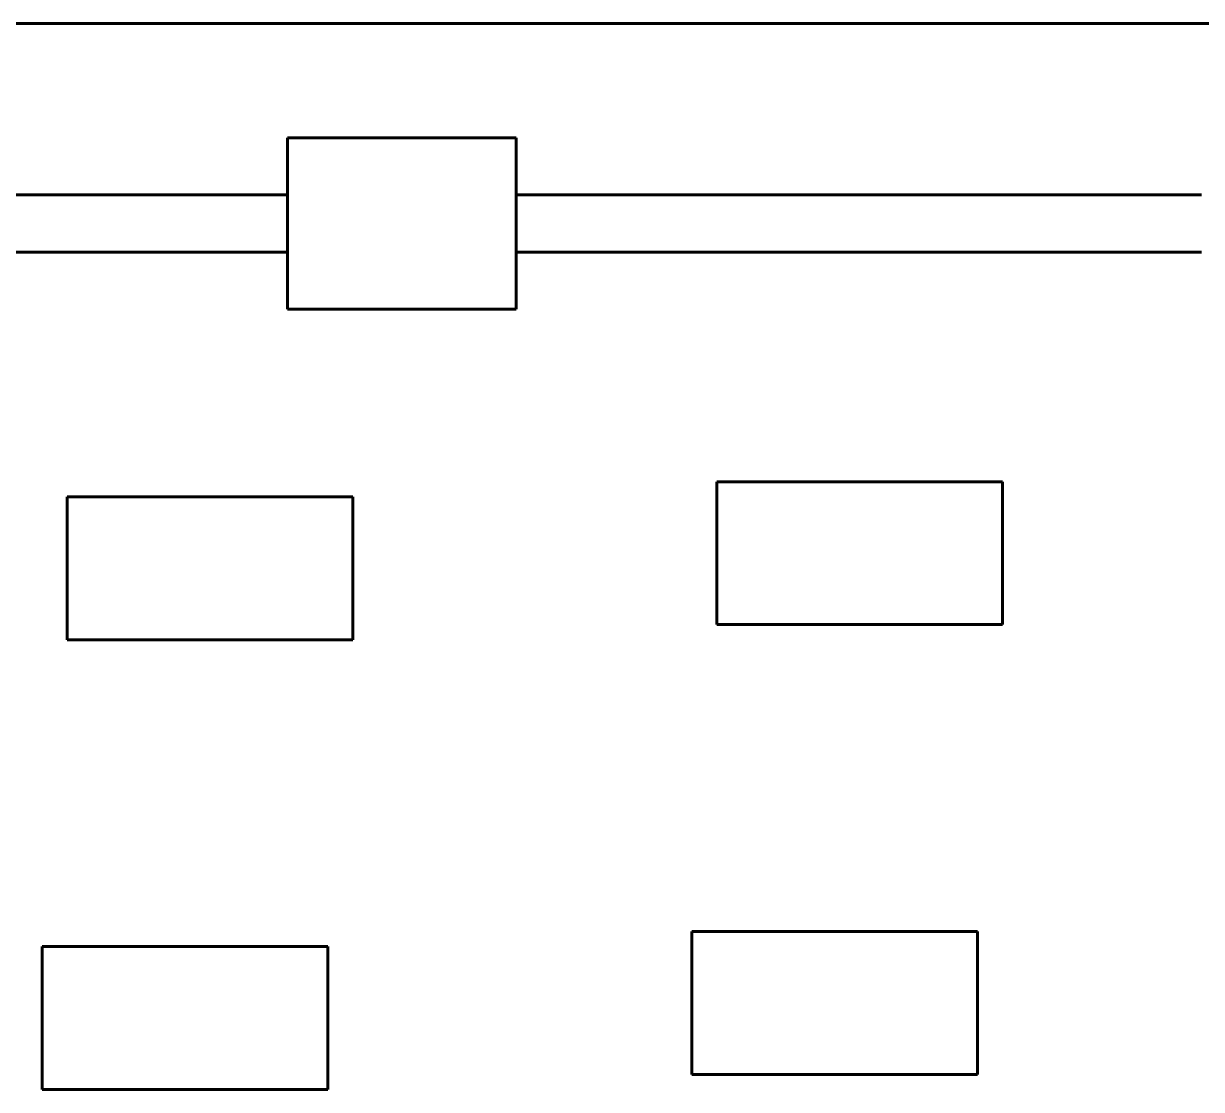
# Model space of a CAD drawing. Extents: x 0 to 297, y 0 to 292.
# Drawn here: x 107.04 to 117.35, y 106.77 to 116.11 of the extents above; entities that cross this region are included whole.
import ezdxf

# ---------------------------------------------------------------- set-up
doc = ezdxf.new("R2010")
doc.units = 0
doc.header["$MEASUREMENT"] = 0
doc.linetypes.add('K5LT_BASIC', pattern=[0])
doc.layers.add('Системный слой', color=7, linetype='Continuous')

# ---------------------------------------------------------------- blocks, each defined once
blk = doc.blocks.new('*U')
at = {"layer": 'Системный слой', "linetype": 'K5LT_BASIC', "lineweight": 60}
for p, q in [((111.35, 115.106), (109.35, 115.106)), ((109.35, 115.106), (109.35, 113.606)), ((111.35, 113.606), (111.35, 115.106)), ((109.35, 113.606), (111.35, 113.606)), ((115.608, 112.095), (113.108, 112.095)), ((113.108, 112.095), (113.108, 110.845)), ((115.608, 110.845), (115.608, 112.095)), ((109.92, 111.962), (107.42, 111.962)), ((107.42, 111.962), (107.42, 110.712)), ((109.92, 110.712), (109.92, 111.962)), ((113.108, 110.845), (115.608, 110.845)), ((107.42, 110.712), (109.92, 110.712)), ((115.389, 108.157), (112.889, 108.157)), ((112.889, 108.157), (112.889, 106.907)), ((115.389, 106.907), (115.389, 108.157)), ((109.701, 108.025), (107.201, 108.025)), ((107.201, 108.025), (107.201, 106.775)), ((109.701, 106.775), (109.701, 108.025)), ((112.889, 106.907), (115.389, 106.907)), ((107.201, 106.775), (109.701, 106.775))]:
    blk.add_line(p, q, dxfattribs=at)

msp = doc.modelspace()

# ---------------------------------------------------------------- linework, layer by layer
at = {"layer": 'Системный слой', "linetype": 'K5LT_BASIC', "lineweight": 60}
for p, q in [((109.35, 116.106), (63.85, 116.106)), ((191.35, 116.106), (109.35, 116.106)), ((109.35, 115.106), (109.35, 113.606)), ((111.35, 115.106), (109.35, 115.106)), ((109.35, 113.606), (109.35, 115.106)), ((109.35, 115.106), (109.35, 113.606)), ((109.35, 115.106), (111.35, 115.106)), ((111.35, 115.106), (111.35, 113.606)), ((111.35, 115.106), (111.35, 113.606)), ((111.35, 115.106), (111.35, 113.606)), ((109.35, 114.607), (103.35, 114.607)), ((117.35, 114.607), (111.35, 114.607)), ((109.35, 114.106), (103.35, 114.106)), ((117.35, 114.106), (111.35, 114.106)), ((109.35, 113.606), (111.35, 113.606)), ((109.35, 113.606), (111.35, 113.606)), ((111.35, 113.606), (109.35, 113.606)), ((109.35, 113.606), (111.35, 113.606)), ((111.35, 113.606), (109.35, 113.606)), ((110.6, 113.606), (109.85, 113.606)), ((110.6, 113.606), (109.85, 113.606)), ((110.85, 113.607), (111.35, 113.606))]:
    msp.add_line(p, q, dxfattribs=at)

# ---------------------------------------------------------------- block references
at = {"layer": 'Системный слой'}
msp.add_blockref('*U', (0, 0), dxfattribs=at)
msp.add_blockref('*U', (0, 0), dxfattribs=at)
msp.add_blockref('*U', (0, 0), dxfattribs=at)
msp.add_blockref('*U', (0, 0), dxfattribs=at)
msp.add_blockref('*U', (0, 0), dxfattribs=at)
msp.add_blockref('*U', (0, 0), dxfattribs=at)
msp.add_blockref('*U', (0, 0), dxfattribs=at)
msp.add_blockref('*U', (0, 0), dxfattribs=at)
msp.add_blockref('*U', (0, 0), dxfattribs=at)
msp.add_blockref('*U', (0, 0), dxfattribs=at)
msp.add_blockref('*U', (0, 0), dxfattribs=at)
msp.add_blockref('*U', (0, 0), dxfattribs=at)
msp.add_blockref('*U', (0, 0), dxfattribs=at)
msp.add_blockref('*U', (0, 0), dxfattribs=at)
msp.add_blockref('*U', (0, 0), dxfattribs=at)
msp.add_blockref('*U', (0, 0), dxfattribs=at)
msp.add_blockref('*U', (0, 0), dxfattribs=at)
msp.add_blockref('*U', (0, 0), dxfattribs=at)
msp.add_blockref('*U', (0, 0), dxfattribs=at)
msp.add_blockref('*U', (0, 0), dxfattribs=at)
msp.add_blockref('*U', (0, 0), dxfattribs=at)
msp.add_blockref('*U', (0, 0), dxfattribs=at)
msp.add_blockref('*U', (0, 0), dxfattribs=at)
msp.add_blockref('*U', (0, 0), dxfattribs=at)
msp.add_blockref('*U', (0, 0), dxfattribs=at)
msp.add_blockref('*U', (0, 0), dxfattribs=at)
msp.add_blockref('*U', (0, 0), dxfattribs=at)
msp.add_blockref('*U', (0, 0), dxfattribs=at)
msp.add_blockref('*U', (0, 0), dxfattribs=at)
msp.add_blockref('*U', (0, 0), dxfattribs=at)
msp.add_blockref('*U', (0, 0), dxfattribs=at)
msp.add_blockref('*U', (0, 0), dxfattribs=at)
msp.add_blockref('*U', (0, 0), dxfattribs=at)
msp.add_blockref('*U', (0, 0), dxfattribs=at)
msp.add_blockref('*U', (0, 0), dxfattribs=at)
msp.add_blockref('*U', (0, 0), dxfattribs=at)
msp.add_blockref('*U', (0, 0), dxfattribs=at)
msp.add_blockref('*U', (0, 0), dxfattribs=at)
msp.add_blockref('*U', (0, 0), dxfattribs=at)
msp.add_blockref('*U', (0, 0), dxfattribs=at)
msp.add_blockref('*U', (0, 0), dxfattribs=at)
msp.add_blockref('*U', (0, 0), dxfattribs=at)
msp.add_blockref('*U', (0, 0), dxfattribs=at)
msp.add_blockref('*U', (0, 0), dxfattribs=at)
msp.add_blockref('*U', (0, 0), dxfattribs=at)
msp.add_blockref('*U', (0, 0), dxfattribs=at)
msp.add_blockref('*U', (0, 0), dxfattribs=at)
msp.add_blockref('*U', (0, 0), dxfattribs=at)
msp.add_blockref('*U', (0, 0), dxfattribs=at)
msp.add_blockref('*U', (0, 0), dxfattribs=at)
msp.add_blockref('*U', (0, 0), dxfattribs=at)
msp.add_blockref('*U', (0, 0), dxfattribs=at)
msp.add_blockref('*U', (0, 0), dxfattribs=at)
msp.add_blockref('*U', (0, 0), dxfattribs=at)
msp.add_blockref('*U', (0, 0), dxfattribs=at)
msp.add_blockref('*U', (0, 0), dxfattribs=at)
msp.add_blockref('*U', (0, 0), dxfattribs=at)
msp.add_blockref('*U', (0, 0), dxfattribs=at)
msp.add_blockref('*U', (0, 0), dxfattribs=at)
msp.add_blockref('*U', (0, 0), dxfattribs=at)
msp.add_blockref('*U', (0, 0), dxfattribs=at)
msp.add_blockref('*U', (0, 0), dxfattribs=at)
msp.add_blockref('*U', (0, 0), dxfattribs=at)
msp.add_blockref('*U', (0, 0), dxfattribs=at)
msp.add_blockref('*U', (0, 0), dxfattribs=at)
msp.add_blockref('*U', (0, 0), dxfattribs=at)
msp.add_blockref('*U', (0, 0), dxfattribs=at)
msp.add_blockref('*U', (0, 0), dxfattribs=at)
msp.add_blockref('*U', (0, 0), dxfattribs=at)
msp.add_blockref('*U', (0, 0), dxfattribs=at)
msp.add_blockref('*U', (0, 0), dxfattribs=at)
msp.add_blockref('*U', (0, 0), dxfattribs=at)
msp.add_blockref('*U', (0, 0), dxfattribs=at)
msp.add_blockref('*U', (0, 0), dxfattribs=at)
msp.add_blockref('*U', (0, 0), dxfattribs=at)
msp.add_blockref('*U', (0, 0), dxfattribs=at)
msp.add_blockref('*U', (0, 0), dxfattribs=at)
msp.add_blockref('*U', (0, 0), dxfattribs=at)
msp.add_blockref('*U', (0, 0), dxfattribs=at)
msp.add_blockref('*U', (0, 0), dxfattribs=at)
msp.add_blockref('*U', (0, 0), dxfattribs=at)
msp.add_blockref('*U', (0, 0), dxfattribs=at)
msp.add_blockref('*U', (0, 0), dxfattribs=at)
msp.add_blockref('*U', (0, 0), dxfattribs=at)
msp.add_blockref('*U', (0, 0), dxfattribs=at)
msp.add_blockref('*U', (0, 0), dxfattribs=at)
msp.add_blockref('*U', (0, 0), dxfattribs=at)
msp.add_blockref('*U', (0, 0), dxfattribs=at)
msp.add_blockref('*U', (0, 0), dxfattribs=at)
msp.add_blockref('*U', (0, 0), dxfattribs=at)
msp.add_blockref('*U', (0, 0), dxfattribs=at)
msp.add_blockref('*U', (0, 0), dxfattribs=at)
msp.add_blockref('*U', (0, 0), dxfattribs=at)
msp.add_blockref('*U', (0, 0), dxfattribs=at)
msp.add_blockref('*U', (0, 0), dxfattribs=at)
msp.add_blockref('*U', (0, 0), dxfattribs=at)
msp.add_blockref('*U', (0, 0), dxfattribs=at)
msp.add_blockref('*U', (0, 0), dxfattribs=at)
msp.add_blockref('*U', (0, 0), dxfattribs=at)
msp.add_blockref('*U', (0, 0), dxfattribs=at)
msp.add_blockref('*U', (0, 0), dxfattribs=at)
msp.add_blockref('*U', (0, 0), dxfattribs=at)
msp.add_blockref('*U', (0, 0), dxfattribs=at)
msp.add_blockref('*U', (0, 0), dxfattribs=at)
msp.add_blockref('*U', (0, 0), dxfattribs=at)
msp.add_blockref('*U', (0, 0), dxfattribs=at)
msp.add_blockref('*U', (0, 0), dxfattribs=at)
msp.add_blockref('*U', (0, 0), dxfattribs=at)
msp.add_blockref('*U', (0, 0), dxfattribs=at)
msp.add_blockref('*U', (0, 0), dxfattribs=at)
msp.add_blockref('*U', (0, 0), dxfattribs=at)
msp.add_blockref('*U', (0, 0), dxfattribs=at)
msp.add_blockref('*U', (0, 0), dxfattribs=at)
msp.add_blockref('*U', (0, 0), dxfattribs=at)
msp.add_blockref('*U', (0, 0), dxfattribs=at)
msp.add_blockref('*U', (0, 0), dxfattribs=at)
msp.add_blockref('*U', (0, 0), dxfattribs=at)
msp.add_blockref('*U', (0, 0), dxfattribs=at)
msp.add_blockref('*U', (0, 0), dxfattribs=at)
msp.add_blockref('*U', (0, 0), dxfattribs=at)
msp.add_blockref('*U', (0, 0), dxfattribs=at)
msp.add_blockref('*U', (0, 0), dxfattribs=at)
msp.add_blockref('*U', (0, 0), dxfattribs=at)
msp.add_blockref('*U', (0, 0), dxfattribs=at)
msp.add_blockref('*U', (0, 0), dxfattribs=at)
msp.add_blockref('*U', (0, 0), dxfattribs=at)
msp.add_blockref('*U', (0, 0), dxfattribs=at)
msp.add_blockref('*U', (0, 0), dxfattribs=at)
msp.add_blockref('*U', (0, 0), dxfattribs=at)
msp.add_blockref('*U', (0, 0), dxfattribs=at)
msp.add_blockref('*U', (0, 0), dxfattribs=at)
msp.add_blockref('*U', (0, 0), dxfattribs=at)
msp.add_blockref('*U', (0, 0), dxfattribs=at)
msp.add_blockref('*U', (0, 0), dxfattribs=at)
msp.add_blockref('*U', (0, 0), dxfattribs=at)
msp.add_blockref('*U', (0, 0), dxfattribs=at)
msp.add_blockref('*U', (0, 0), dxfattribs=at)
msp.add_blockref('*U', (0, 0), dxfattribs=at)
msp.add_blockref('*U', (0, 0), dxfattribs=at)
msp.add_blockref('*U', (0, 0), dxfattribs=at)
msp.add_blockref('*U', (0, 0), dxfattribs=at)
msp.add_blockref('*U', (0, 0), dxfattribs=at)
msp.add_blockref('*U', (0, 0), dxfattribs=at)
msp.add_blockref('*U', (0, 0), dxfattribs=at)
msp.add_blockref('*U', (0, 0), dxfattribs=at)
msp.add_blockref('*U', (0, 0), dxfattribs=at)
msp.add_blockref('*U', (0, 0), dxfattribs=at)
msp.add_blockref('*U', (0, 0), dxfattribs=at)
msp.add_blockref('*U', (0, 0), dxfattribs=at)
msp.add_blockref('*U', (0, 0), dxfattribs=at)
msp.add_blockref('*U', (0, 0), dxfattribs=at)
msp.add_blockref('*U', (0, 0), dxfattribs=at)
msp.add_blockref('*U', (0, 0), dxfattribs=at)
msp.add_blockref('*U', (0, 0), dxfattribs=at)
msp.add_blockref('*U', (0, 0), dxfattribs=at)
msp.add_blockref('*U', (0, 0), dxfattribs=at)
msp.add_blockref('*U', (0, 0), dxfattribs=at)
msp.add_blockref('*U', (0, 0), dxfattribs=at)
msp.add_blockref('*U', (0, 0), dxfattribs=at)
msp.add_blockref('*U', (0, 0), dxfattribs=at)
msp.add_blockref('*U', (0, 0), dxfattribs=at)
msp.add_blockref('*U', (0, 0), dxfattribs=at)
msp.add_blockref('*U', (0, 0), dxfattribs=at)
msp.add_blockref('*U', (0, 0), dxfattribs=at)
msp.add_blockref('*U', (0, 0), dxfattribs=at)
msp.add_blockref('*U', (0, 0), dxfattribs=at)
msp.add_blockref('*U', (0, 0), dxfattribs=at)
msp.add_blockref('*U', (0, 0), dxfattribs=at)
msp.add_blockref('*U', (0, 0), dxfattribs=at)
msp.add_blockref('*U', (0, 0), dxfattribs=at)
msp.add_blockref('*U', (0, 0), dxfattribs=at)
msp.add_blockref('*U', (0, 0), dxfattribs=at)
msp.add_blockref('*U', (0, 0), dxfattribs=at)
msp.add_blockref('*U', (0, 0), dxfattribs=at)
msp.add_blockref('*U', (0, 0), dxfattribs=at)
msp.add_blockref('*U', (0, 0), dxfattribs=at)
msp.add_blockref('*U', (0, 0), dxfattribs=at)
msp.add_blockref('*U', (0, 0), dxfattribs=at)
msp.add_blockref('*U', (0, 0), dxfattribs=at)
msp.add_blockref('*U', (0, 0), dxfattribs=at)
msp.add_blockref('*U', (0, 0), dxfattribs=at)
msp.add_blockref('*U', (0, 0), dxfattribs=at)
msp.add_blockref('*U', (0, 0), dxfattribs=at)
msp.add_blockref('*U', (0, 0), dxfattribs=at)
msp.add_blockref('*U', (0, 0), dxfattribs=at)
msp.add_blockref('*U', (0, 0), dxfattribs=at)
msp.add_blockref('*U', (0, 0), dxfattribs=at)
msp.add_blockref('*U', (0, 0), dxfattribs=at)
msp.add_blockref('*U', (0, 0), dxfattribs=at)
msp.add_blockref('*U', (0, 0), dxfattribs=at)
msp.add_blockref('*U', (0, 0), dxfattribs=at)
msp.add_blockref('*U', (0, 0), dxfattribs=at)
msp.add_blockref('*U', (0, 0), dxfattribs=at)
msp.add_blockref('*U', (0, 0), dxfattribs=at)
msp.add_blockref('*U', (0, 0), dxfattribs=at)
msp.add_blockref('*U', (0, 0), dxfattribs=at)
msp.add_blockref('*U', (0, 0), dxfattribs=at)
msp.add_blockref('*U', (0, 0), dxfattribs=at)
msp.add_blockref('*U', (0, 0), dxfattribs=at)
msp.add_blockref('*U', (0, 0), dxfattribs=at)
msp.add_blockref('*U', (0, 0), dxfattribs=at)
msp.add_blockref('*U', (0, 0), dxfattribs=at)
msp.add_blockref('*U', (0, 0), dxfattribs=at)
msp.add_blockref('*U', (0, 0), dxfattribs=at)
msp.add_blockref('*U', (0, 0), dxfattribs=at)
msp.add_blockref('*U', (0, 0), dxfattribs=at)
msp.add_blockref('*U', (0, 0), dxfattribs=at)
msp.add_blockref('*U', (0, 0), dxfattribs=at)
msp.add_blockref('*U', (0, 0), dxfattribs=at)
msp.add_blockref('*U', (0, 0), dxfattribs=at)
msp.add_blockref('*U', (0, 0), dxfattribs=at)
msp.add_blockref('*U', (0, 0), dxfattribs=at)
msp.add_blockref('*U', (0, 0), dxfattribs=at)
msp.add_blockref('*U', (0, 0), dxfattribs=at)
msp.add_blockref('*U', (0, 0), dxfattribs=at)
msp.add_blockref('*U', (0, 0), dxfattribs=at)
msp.add_blockref('*U', (0, 0), dxfattribs=at)
msp.add_blockref('*U', (0, 0), dxfattribs=at)
msp.add_blockref('*U', (0, 0), dxfattribs=at)
msp.add_blockref('*U', (0, 0), dxfattribs=at)
msp.add_blockref('*U', (0, 0), dxfattribs=at)
msp.add_blockref('*U', (0, 0), dxfattribs=at)
msp.add_blockref('*U', (0, 0), dxfattribs=at)
msp.add_blockref('*U', (0, 0), dxfattribs=at)
msp.add_blockref('*U', (0, 0), dxfattribs=at)
msp.add_blockref('*U', (0, 0), dxfattribs=at)
msp.add_blockref('*U', (0, 0), dxfattribs=at)
msp.add_blockref('*U', (0, 0), dxfattribs=at)
msp.add_blockref('*U', (0, 0), dxfattribs=at)
msp.add_blockref('*U', (0, 0), dxfattribs=at)
msp.add_blockref('*U', (0, 0), dxfattribs=at)
msp.add_blockref('*U', (0, 0), dxfattribs=at)
msp.add_blockref('*U', (0, 0), dxfattribs=at)
msp.add_blockref('*U', (0, 0), dxfattribs=at)
msp.add_blockref('*U', (0, 0), dxfattribs=at)
msp.add_blockref('*U', (0, 0), dxfattribs=at)
msp.add_blockref('*U', (0, 0), dxfattribs=at)
msp.add_blockref('*U', (0, 0), dxfattribs=at)
msp.add_blockref('*U', (0, 0), dxfattribs=at)
msp.add_blockref('*U', (0, 0), dxfattribs=at)
msp.add_blockref('*U', (0, 0), dxfattribs=at)
msp.add_blockref('*U', (0, 0), dxfattribs=at)
msp.add_blockref('*U', (0, 0), dxfattribs=at)
msp.add_blockref('*U', (0, 0), dxfattribs=at)
msp.add_blockref('*U', (0, 0), dxfattribs=at)
msp.add_blockref('*U', (0, 0), dxfattribs=at)
msp.add_blockref('*U', (0, 0), dxfattribs=at)
msp.add_blockref('*U', (0, 0), dxfattribs=at)
msp.add_blockref('*U', (0, 0), dxfattribs=at)
msp.add_blockref('*U', (0, 0), dxfattribs=at)
msp.add_blockref('*U', (0, 0), dxfattribs=at)
msp.add_blockref('*U', (0, 0), dxfattribs=at)
msp.add_blockref('*U', (0, 0), dxfattribs=at)
msp.add_blockref('*U', (0, 0), dxfattribs=at)
msp.add_blockref('*U', (0, 0), dxfattribs=at)
msp.add_blockref('*U', (0, 0), dxfattribs=at)
msp.add_blockref('*U', (0, 0), dxfattribs=at)
msp.add_blockref('*U', (0, 0), dxfattribs=at)
msp.add_blockref('*U', (0, 0), dxfattribs=at)
msp.add_blockref('*U', (0, 0), dxfattribs=at)
msp.add_blockref('*U', (0, 0), dxfattribs=at)
msp.add_blockref('*U', (0, 0), dxfattribs=at)
msp.add_blockref('*U', (0, 0), dxfattribs=at)
msp.add_blockref('*U', (0, 0), dxfattribs=at)
msp.add_blockref('*U', (0, 0), dxfattribs=at)
msp.add_blockref('*U', (0, 0), dxfattribs=at)
msp.add_blockref('*U', (0, 0), dxfattribs=at)
msp.add_blockref('*U', (0, 0), dxfattribs=at)
msp.add_blockref('*U', (0, 0), dxfattribs=at)
msp.add_blockref('*U', (0, 0), dxfattribs=at)
msp.add_blockref('*U', (0, 0), dxfattribs=at)
msp.add_blockref('*U', (0, 0), dxfattribs=at)
msp.add_blockref('*U', (0, 0), dxfattribs=at)
msp.add_blockref('*U', (0, 0), dxfattribs=at)
msp.add_blockref('*U', (0, 0), dxfattribs=at)
msp.add_blockref('*U', (0, 0), dxfattribs=at)
msp.add_blockref('*U', (0, 0), dxfattribs=at)
msp.add_blockref('*U', (0, 0), dxfattribs=at)
msp.add_blockref('*U', (0, 0), dxfattribs=at)
msp.add_blockref('*U', (0, 0), dxfattribs=at)
msp.add_blockref('*U', (0, 0), dxfattribs=at)
msp.add_blockref('*U', (0, 0), dxfattribs=at)
msp.add_blockref('*U', (0, 0), dxfattribs=at)
msp.add_blockref('*U', (0, 0), dxfattribs=at)
msp.add_blockref('*U', (0, 0), dxfattribs=at)
msp.add_blockref('*U', (0, 0), dxfattribs=at)
msp.add_blockref('*U', (0, 0), dxfattribs=at)
msp.add_blockref('*U', (0, 0), dxfattribs=at)
msp.add_blockref('*U', (0, 0), dxfattribs=at)
msp.add_blockref('*U', (0, 0), dxfattribs=at)
msp.add_blockref('*U', (0, 0), dxfattribs=at)
msp.add_blockref('*U', (0, 0), dxfattribs=at)
msp.add_blockref('*U', (0, 0), dxfattribs=at)
msp.add_blockref('*U', (0, 0), dxfattribs=at)
msp.add_blockref('*U', (0, 0), dxfattribs=at)
msp.add_blockref('*U', (0, 0), dxfattribs=at)
msp.add_blockref('*U', (0, 0), dxfattribs=at)
msp.add_blockref('*U', (0, 0), dxfattribs=at)
msp.add_blockref('*U', (0, 0), dxfattribs=at)
msp.add_blockref('*U', (0, 0), dxfattribs=at)
msp.add_blockref('*U', (0, 0), dxfattribs=at)
msp.add_blockref('*U', (0, 0), dxfattribs=at)
msp.add_blockref('*U', (0, 0), dxfattribs=at)
msp.add_blockref('*U', (0, 0), dxfattribs=at)
msp.add_blockref('*U', (0, 0), dxfattribs=at)

doc.saveas('drawing.dxf')
